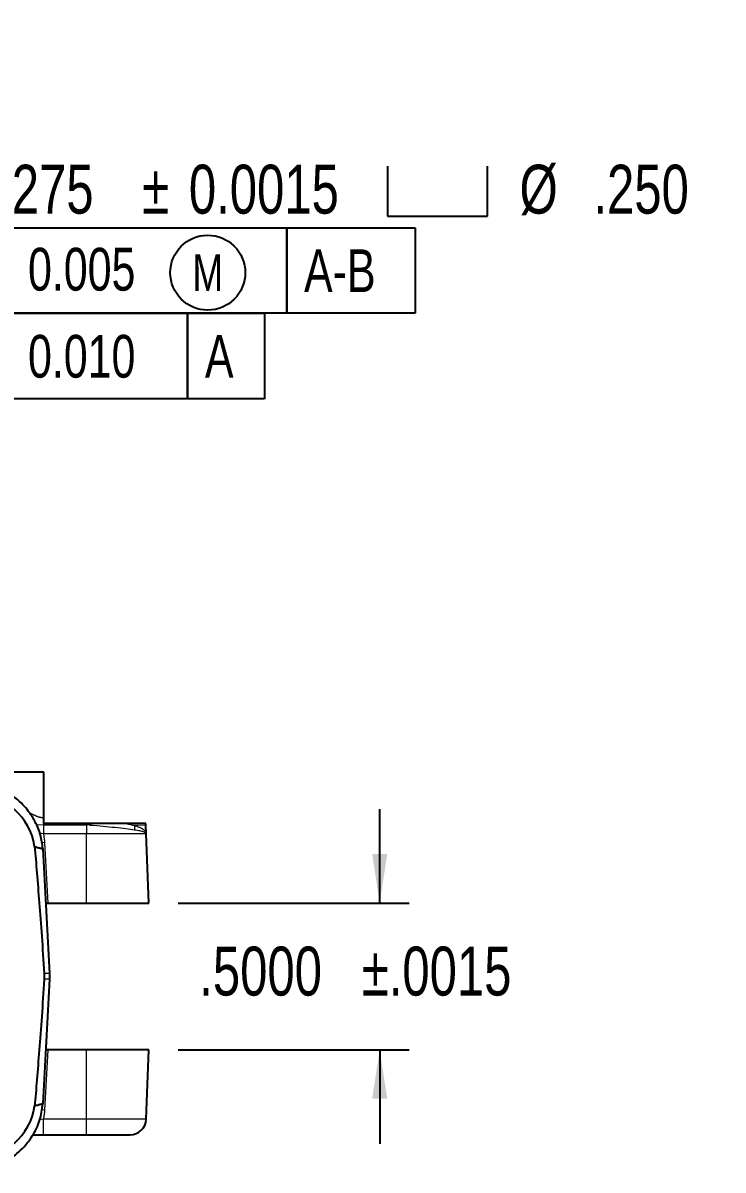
# Model space of a CAD drawing. Header units: inches. Extents: x 0.2 to 16.8, y 0.2 to 10.8.
# Drawn here: x 7.725 to 8.918, y 3.945 to 5.901 of the extents above; entities that cross this region are included whole.
import ezdxf

# ---------------------------------------------------------------- set-up
doc = ezdxf.new("R2010")
doc.units = ezdxf.units.IN
doc.header["$MEASUREMENT"] = 0
doc.linetypes.add('PHANTOM', pattern=[0.5, 0.25, -0.05, 0.05, -0.05, 0.05, -0.05])
doc.layers.add('FORMAT', color=7, linetype='Continuous')
doc.styles.add('SLDTEXTSTYLE0', font='TXT', dxfattribs={"width": 0.75})
doc.dimstyles.new('SLDDIMSTYLE2', dxfattribs={"dimtxt": 0.083333, "dimasz": 0.083333, "dimexe": 0, "dimexo": 0.0625, "dimgap": 0.020833, "dimtad": 0, "dimtih": 1, "dimtoh": 1, "dimdec": 3, "dimlfac": 2, "dimrnd": 1e-09, "dimzin": 4, "dimdsep": 46, "dimtxsty": 'SLDTEXTSTYLE0', "dimsah": 1, "dimcen": 0, "dimadec": 0, "dimazin": 1, "dimtfac": 1, "dimtdec": 3, "dimtofl": 0, "dimtmove": 0, "dimatfit": 3, "dimfxl": 1, "dimfrac": 2, "dimtolj": 1, "dimtzin": 12, "dimarcsym": 0})
doc.dimstyles.new('SLDDIMSTYLE29', dxfattribs={"dimtxt": 0.083333, "dimasz": 0.083333, "dimexe": 0, "dimexo": 0.0625, "dimgap": 0.020833, "dimtad": 0, "dimtih": 1, "dimtoh": 1, "dimdec": 4, "dimlfac": 2, "dimrnd": 1e-09, "dimzin": 4, "dimdsep": 46, "dimtxsty": 'SLDTEXTSTYLE0', "dimsah": 1, "dimcen": 0.09, "dimadec": 0, "dimazin": 1, "dimtol": 1, "dimtp": 0.0015, "dimtm": 0.0015, "dimtfac": 1, "dimtdec": 4, "dimtmove": 0, "dimatfit": 0, "dimfxl": 1, "dimfrac": 2, "dimtolj": 1, "dimarcsym": 0})

# ---------------------------------------------------------------- blocks, each defined once
blk = doc.blocks.new('SW_SYMBOL_HOLE_SPOT')
at = {"layer": 'FORMAT', "color": 0}
for p, q in [((0, 34.45), (0, 2.95)), ((62.99, 2.95), (62.99, 34.45)), ((0, 2.95), (62.99, 2.95))]:
    blk.add_line(p, q, dxfattribs=at)
blk = doc.blocks.new('_D_2')
at = {"layer": 'FORMAT'}
for p, q in [((6.3712, 6.0877), (7.2139, 5.6178)), ((7.2139, 5.6178), (7.4639, 5.6178))]:
    blk.add_line(p, q, dxfattribs=at)
blk.add_solid([(6.3712, 6.0877), (6.4377, 6.0359), (6.4502, 6.0583)], dxfattribs=at)
at = {"layer": 'FORMAT', "xscale": 0.0027037109, "yscale": 0.0027037109, "zscale": 0.0027037109}
blk.add_blockref('SW_SYMBOL_HOLE_SPOT', (8.3463, 5.5632), dxfattribs=at)
at = {"layer": 'FORMAT', "char_height": 0.08333, "attachment_point": 1, "style": 'SLDTEXTSTYLE0'}
for s, insert in [('%%c', (7.4639, 5.659)), ('0.1275', (7.5897, 5.659)), ('0.0015', (8.0077, 5.659)), ('%%c', (8.5713, 5.659)), ('.250', (8.6971, 5.659)), ('%%p', (7.9282, 5.659))]:
    blk.add_mtext(s, dxfattribs=dict(at, insert=insert))
blk = doc.blocks.new('SW_SYMBOL_GTOL_POSI')
at = {"layer": 'FORMAT', "color": 0}
for p, q in [((29.53, -9.84), (29.53, 49.21)), ((0, 19.69), (59.06, 19.69))]:
    blk.add_line(p, q, dxfattribs=at)
blk.add_circle((29.53, 19.69), 19.69, dxfattribs=at)
blk = doc.blocks.new('SW_SYMBOL_CL_M')
at = {"layer": 'FORMAT', "color": 0}
blk.add_circle((31.5, 19.69), 31.5, dxfattribs=at)
at = {"layer": 'FORMAT', "color": 0, "insert": (31.5, 19.69), "char_height": 30.82, "attachment_point": 5, "style": 'SLDTEXTSTYLE0'}
blk.add_mtext('M', dxfattribs=at)
blk = doc.blocks.new('SW_GTOL_1')
at = {"layer": 'FORMAT', "color": 0}
for p, q in [((-0.0182, -0.0365), (-0.0182, 0.1094)), ((-0.0182, 0.1094), (0.1276, 0.1094)), ((0.1276, 0.1094), (0.1276, -0.0365)), ((0.1276, -0.0365), (0.1276, 0.1094)), ((0.1276, 0.1094), (0.6923, 0.1094)), ((0.6923, 0.1094), (0.6923, -0.0365)), ((0.6923, -0.0365), (0.6923, 0.1094)), ((0.6923, 0.1094), (0.9114, 0.1094)), ((0.9114, 0.1094), (0.9114, -0.0365)), ((0.1276, -0.0365), (-0.0182, -0.0365)), ((-0.0182, -0.1823), (-0.0182, -0.0365)), ((-0.0182, -0.0365), (0.1276, -0.0365)), ((0.6923, -0.0365), (0.1276, -0.0365)), ((0.1276, -0.0365), (0.1276, -0.1823)), ((0.1276, -0.1823), (0.1276, -0.0365)), ((0.1276, -0.0365), (0.5235, -0.0365)), ((0.5235, -0.0365), (0.5235, -0.1823)), ((0.5235, -0.1823), (0.5235, -0.0365)), ((0.5235, -0.0365), (0.6546, -0.0365)), ((0.6546, -0.0365), (0.6546, -0.1823)), ((0.9114, -0.0365), (0.6923, -0.0365)), ((0.1276, -0.1823), (-0.0182, -0.1823)), ((0.5235, -0.1823), (0.1276, -0.1823)), ((0.6546, -0.1823), (0.5235, -0.1823))]:
    blk.add_line(p, q, dxfattribs=at)
at = {"layer": 'FORMAT', "color": 0, "xscale": 0.0020277832, "yscale": 0.0020277832, "zscale": 0.0020277832}
for name, p in [('SW_SYMBOL_GTOL_POSI', (0, 0.0087)), ('SW_SYMBOL_CL_M', (0.4939, -0.0072)), ('SW_SYMBOL_GTOL_POSI', (0, -0.1372))]:
    blk.add_blockref(name, p, dxfattribs=at)
at = {"layer": 'FORMAT', "color": 0, "attachment_point": 1, "style": 'SLDTEXTSTYLE0'}
for s, insert, char_height in [('%%c', (0.1572, 0.0647), 0.0625), ('0.005', (0.2515, 0.0751), 0.07292), ('A-B', (0.7219, 0.0725), 0.07292), ('0.010', (0.2515, -0.0733), 0.07292), ('A', (0.553, -0.0733), 0.0729), ('%%c', (0.1572, -0.0837), 0.0625)]:
    blk.add_mtext(s, dxfattribs=dict(at, insert=insert, char_height=char_height))
blk = doc.blocks.new('_D_38')
at = {"layer": 'FORMAT'}
for p, q in [((8.3329, 4.4003), (8.3329, 4.5606)), ((7.9892, 4.4003), (8.3829, 4.4003)), ((7.9892, 4.1503), (8.3829, 4.1503)), ((8.3329, 4.1503), (8.3329, 3.9901))]:
    blk.add_line(p, q, dxfattribs=at)
for points in [[(8.3329, 4.4003), (8.3457, 4.4837), (8.3201, 4.4837)], [(8.3329, 4.1503), (8.3201, 4.067), (8.3457, 4.067)]]:
    blk.add_solid(points, dxfattribs=at)
at = {"layer": 'FORMAT', "char_height": 0.08333, "attachment_point": 1, "style": 'SLDTEXTSTYLE0'}
for s, insert in [('.5000', (8.0254, 4.326)), ('±.0015', (8.3024, 4.326))]:
    blk.add_mtext(s, dxfattribs=dict(at, insert=insert))

msp = doc.modelspace()

# ---------------------------------------------------------------- linework, layer by layer
at = {"color": 7, "linetype": 'Continuous', "lineweight": 25}
for p, q in [((7.760496, 4.623276), (7.325272, 4.623276)), ((7.760496, 4.545289), (7.760496, 4.623276)), ((7.760496, 4.53617), (7.760496, 4.545289)), ((7.833331, 4.53617), (7.760496, 4.53617)), ((7.934424, 4.53617), (7.8972, 4.53617)), ((7.935079, 4.518923), (7.934586, 4.533035)), ((7.93922, 4.400343), (7.935079, 4.518923)), ((7.77054, 4.280075), (7.759395, 4.49274)), ((7.764237, 4.400343), (7.767668, 4.400343)), ((7.767668, 4.400343), (7.833331, 4.400343)), ((7.833331, 4.400343), (7.93922, 4.400343)), ((7.759395, 4.057946), (7.77054, 4.27061)), ((7.767668, 4.150343), (7.764237, 4.150343)), ((7.833331, 4.150343), (7.767668, 4.150343)), ((7.93922, 4.150343), (7.833331, 4.150343)), ((7.935079, 4.031763), (7.93922, 4.150343)), ((7.741674, 4.005166), (7.760096, 4.005166)), ((7.760096, 4.005166), (7.833331, 4.005166)), ((7.833331, 4.005166), (7.907537, 4.005166))]:
    msp.add_line(p, q, dxfattribs=at)
at = {"color": 8, "linetype": 'PHANTOM', "lineweight": 18}
for p, q in [((7.760096, 4.545289), (7.760096, 4.533519)), ((7.760496, 4.545289), (7.760096, 4.545289)), ((7.747458, 4.534473), (7.760096, 4.533519)), ((7.753266, 4.520122), (7.760085, 4.518924)), ((7.760085, 4.518923), (7.833331, 4.518923)), ((7.760096, 4.533519), (7.833331, 4.533519)), ((7.833331, 4.53617), (7.833331, 4.533519)), ((7.833331, 4.533519), (7.833331, 4.518923)), ((7.833331, 4.400343), (7.833331, 4.518923)), ((7.833331, 4.518923), (7.935079, 4.518923)), ((7.934586, 4.533035), (7.914855, 4.532346)), ((7.762267, 4.503403), (7.757062, 4.503167)), ((7.767668, 4.400343), (7.762267, 4.503403)), ((7.77054, 4.280075), (7.761366, 4.280075)), ((7.77054, 4.27061), (7.761366, 4.27061)), ((7.762267, 4.047282), (7.767668, 4.150343)), ((7.833331, 4.031763), (7.833331, 4.150343)), ((7.760067, 4.031759), (7.753494, 4.030608)), ((7.762267, 4.047282), (7.756738, 4.047533)), ((7.833331, 4.031763), (7.760067, 4.031763)), ((7.935079, 4.031763), (7.833331, 4.031763)), ((7.833331, 4.005166), (7.833331, 4.031763))]:
    msp.add_line(p, q, dxfattribs=at)
at = {"color": 7, "linetype": 'Continuous', "lineweight": 25}
for centre, radius, start, end in [((7.642626, 4.481648), 0.103295, 8.454251, 89.648303), ((7.841139, 4.529772), 0.093504, 2, 3.923303), ((7.692684, 4.275343), 0.068845, 356.058211, 3.941789), ((7.680237, 4.275343), 0.090427, 357, 3), ((7.642626, 4.069038), 0.103295, 270.351697, 351.545749), ((7.907537, 4.032725), 0.027559, 270, 358)]:
    msp.add_arc(centre, radius, start, end, dxfattribs=at)
at = {"color": 8, "linetype": 'PHANTOM', "lineweight": 18}
msp.add_arc((7.950309, 4.529811), 0.035545, 175.9093, 187.293542, dxfattribs=at)
for centre, major_axis, ratio, start_param, end_param in [((7.69283, 4.507105), (-0.029213, 0.073704), 0.85644965, 4.33755543, 4.53753512), ((7.831928, 4.517464), (0.036523, 0.000765), 0.43910893, 1.3509651, 1.52316669), ((7.681675, 4.04252), (0.054142, 0.067084), 0.89221385, 5.20601908, 5.39411543)]:
    msp.add_ellipse(centre, major_axis=major_axis, ratio=ratio, start_param=start_param, end_param=end_param, dxfattribs=at)
at = {"color": 7, "linetype": 'Continuous', "lineweight": 25}
for points, knots in [([(7.758864, 4.49265), (7.757874, 4.500622), (7.755878, 4.516695), (7.74704, 4.537421), (7.737213, 4.553395), (7.726948, 4.565993), (7.714179, 4.578297), (7.695205, 4.591486), (7.673773, 4.600367), (7.652737, 4.604959), (7.641024, 4.605351), (7.634953, 4.605554)], [0, 0, 0, 0, 0.12992902, 0.2619502, 0.36214887, 0.43473631, 0.52605529, 0.65003654, 0.80906396, 0.90103047, 1, 1, 1, 1]), ([(7.897119, 4.536135), (7.895922, 4.536137), (7.893495, 4.53614), (7.889664, 4.536146), (7.88563, 4.536151), (7.88138, 4.536156), (7.876918, 4.53616), (7.872243, 4.536163), (7.867358, 4.536166), (7.862265, 4.536168), (7.856969, 4.536169), (7.851473, 4.53617), (7.845788, 4.53617), (7.841924, 4.53617), (7.839967, 4.53617)], [0, 0, 0, 0, 0.07187996, 0.14578877, 0.22173893, 0.29974159, 0.37980758, 0.46194905, 0.54618177, 0.63252833, 0.72102222, 0.81171288, 0.90467185, 1, 1, 1, 1]), ([(7.744798, 4.496834), (7.747304, 4.46842), (7.749908, 4.436508), (7.755399, 4.364679), (7.758286, 4.324767), (7.761366, 4.280075)], [0, 0, 0, 0, 0.5, 0.5, 1, 1, 1, 1]), ([(7.744798, 4.496834), (7.745304, 4.496636), (7.746349, 4.496226), (7.747883, 4.495701), (7.749428, 4.495215), (7.751314, 4.494678), (7.753466, 4.494138), (7.755524, 4.493675), (7.757179, 4.493324), (7.758394, 4.493063), (7.759228, 4.49286), (7.759339, 4.49278), (7.759395, 4.49274)], [0, 0, 0, 0, 0.05688207, 0.11735807, 0.18144235, 0.24910609, 0.36760286, 0.49901097, 0.61256068, 0.73476181, 0.86439172, 1, 1, 1, 1]), ([(7.761366, 4.27061), (7.758286, 4.225919), (7.755399, 4.186007), (7.749908, 4.114178), (7.747304, 4.082265), (7.744798, 4.053852)], [0, 0, 0, 0, 0.5, 0.5, 1, 1, 1, 1]), ([(7.634953, 3.945132), (7.644992, 3.94574), (7.6632, 3.946844), (7.6863, 3.955209), (7.702703, 3.964313), (7.715714, 3.973972), (7.728599, 3.986155), (7.742522, 4.004531), (7.754824, 4.029114), (7.757451, 4.048454), (7.758758, 4.058071)], [0, 0, 0, 0, 0.163445115, 0.29646693, 0.39655375, 0.468489828, 0.559588262, 0.68465394, 0.8431782, 1, 1, 1, 1]), ([(7.759395, 4.057946), (7.759376, 4.057924), (7.759338, 4.057881), (7.75905, 4.057788), (7.758611, 4.057676), (7.758021, 4.057543), (7.757306, 4.057389), (7.756483, 4.057214), (7.755242, 4.056947), (7.753466, 4.056549), (7.750877, 4.055894), (7.748023, 4.055072), (7.745831, 4.054242), (7.744798, 4.053852)], [0, 0, 0, 0, 0.07811911, 0.15451759, 0.22890287, 0.30100138, 0.37056281, 0.43736249, 0.50120289, 0.63252907, 0.75105585, 0.88272287, 1, 1, 1, 1])]:
    msp.add_open_spline(points, degree=3, knots=knots, dxfattribs=at)
at = {"color": 8, "linetype": 'PHANTOM', "lineweight": 18}
for points, knots in [([(7.760096, 4.545289), (7.756977, 4.545723), (7.752552, 4.54634), (7.746901, 4.548781), (7.742164, 4.550941), (7.738615, 4.55256), (7.736619, 4.553471)], [0, 0, 0, 0, 0.37398479, 0.53061916, 0.73601147, 1, 1, 1, 1]), ([(7.760096, 4.005166), (7.760096, 4.005166), (7.760096, 4.008052), (7.760096, 4.017764), (7.760096, 4.02471), (7.760096, 4.031759)], [0, 0, 0, 0, 0.5, 0.5, 1, 1, 1, 1])]:
    msp.add_open_spline(points, degree=3, knots=knots, dxfattribs=at)
for points in [[(7.760096, 4.533519), (7.760096, 4.529236), (7.760096, 4.524111), (7.760096, 4.518924)], [(7.839967, 4.53617), (7.83983, 4.535176), (7.839695, 4.53421), (7.839564, 4.533282)], [(7.839564, 4.533282), (7.869167, 4.531002), (7.897559, 4.527971), (7.915052, 4.525298)], [(7.914855, 4.532346), (7.90977, 4.533575), (7.903776, 4.534852), (7.897135, 4.536134)], [(7.935079, 4.518923), (7.934917, 4.523556), (7.92777, 4.528111), (7.914855, 4.532346)], [(7.915052, 4.525298), (7.92799, 4.523321), (7.935001, 4.52116), (7.935079, 4.518923)]]:
    msp.add_open_spline(points, degree=3, dxfattribs=at)
at = {"color": 7, "linetype": 'Continuous', "lineweight": 25}
msp.add_open_spline([(7.839967, 4.53617), (7.837753, 4.53617), (7.835547, 4.53617), (7.833331, 4.53617)], degree=3, dxfattribs=at)

# ---------------------------------------------------------------- block references
at = {"layer": 'FORMAT'}
msp.add_blockref('SW_GTOL_1', (7.482093, 5.442247), dxfattribs=at)

# ---------------------------------------------------------------- dimensions: what is measured, and where the dimension line sits
dim = msp.add_diameter_dim_2p(p1=(6.262011, 6.148569), p2=(6.371186, 6.087694), text='%%c0.1275%%p0.0015{\\fGDT;v}<>', dimstyle='SLDDIMSTYLE2', dxfattribs=at)
dim.commit()
dim.dimension.update_dxf_attribs({"geometry": '_D_2', "text_midpoint": (8.188216, 5.617826), "dimtype": 163})
dim = msp.add_linear_dim(base=(8.332921, 4.150343), p1=(7.93922, 4.400343), p2=(7.93922, 4.150343), angle=90, dimstyle='SLDDIMSTYLE29', dxfattribs=at)
dim.commit()
dim.dimension.update_dxf_attribs({"geometry": '_D_38', "text_midpoint": (8.332921, 4.2848), "dimtype": 160})

doc.saveas('drawing.dxf')
